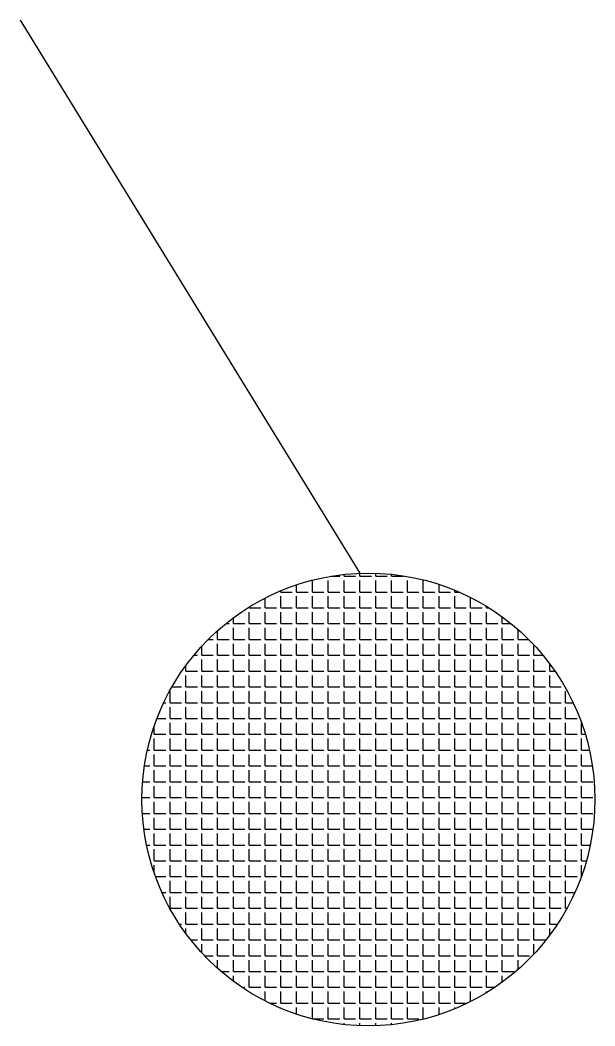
# Model space of a CAD drawing. Header units: millimetres. Extents: x 1982 to 2236, y 1915 to 2359.
import ezdxf

# ---------------------------------------------------------------- set-up
doc = ezdxf.new("R2010")
doc.units = ezdxf.units.MM
doc.layers.get('0').update_dxf_attribs({"color": 1})

# ---------------------------------------------------------------- blocks, each defined once
blk = doc.blocks.new('1G1W')
h = blk.add_hatch()
h.set_pattern_fill('ANGLE', color=256)
h.set_pattern_definition([(0, (-2135.7975, -2014.7485), (0, 6.985), [5.08, -1.905]), (90, (-2135.7975, -2014.7485), (-6.985, 4e-16), [5.08, -1.905])])
h.paths.add_polyline_path([(100, 0, 1), (-100, 0, 1)])
blk.add_line((-153.8, 344.28), (-3.78, 99.93))
blk.add_circle((0, 0), 100)

msp = doc.modelspace()

# ---------------------------------------------------------------- block references
msp.add_blockref('1G1W', (2135.8, 2014.75))

doc.saveas('drawing.dxf')
